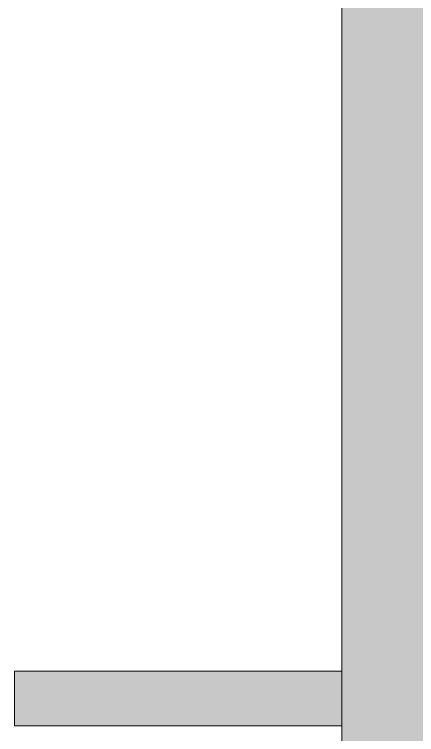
# Model space of a CAD drawing. Header units: inches. Extents: x 20426 to 36348, y -461 to 673.
# Drawn here: x 32133.73 to 32142.93, y 28.55 to 45.02 of the extents above; entities that cross this region are included whole.
import ezdxf

# ---------------------------------------------------------------- set-up
doc = ezdxf.new("R2010")
doc.units = ezdxf.units.IN
doc.header["$MEASUREMENT"] = 0
doc.layers.add('I-FURN', color=30, linetype='Continuous', lineweight=9)
doc.layers.add('M-EQPM', color=50, linetype='Continuous', lineweight=9)

# ---------------------------------------------------------------- blocks, each defined once
blk = doc.blocks.new('Mechanical Equipment 2 - Mechanical Equipment 1-405507-Elevation - North')
at = {"layer": 'M-EQPM'}
blk.add_hatch(color=256, dxfattribs=at).paths.add_polyline_path([(-26214.226, 0), (-26026.186, 0), (-26026.186, 60), (-26218.337, 60), (-26218.337, 0)], flags=0)
blk.add_line((-26218.337, 60), (-26218.337, 0), dxfattribs=at)
blk = doc.blocks.new('Falcon 7700 Series Pedestal Base - 36_ Square Top x 30_ - Wheelchair Height-460525-Elevation - North')
at = {"layer": 'I-FURN'}
blk.add_hatch(color=256, dxfattribs=at).paths.add_polyline_path([(-26222.538, 28.75), (-26218.337, 28.753), (-26218.337, 30), (-26225.829, 30), (-26225.829, 28.75)], flags=0)
for p, q in [((-26225.829, 30), (-26218.337, 30)), ((-26225.829, 30), (-26225.829, 28.75)), ((-26218.337, 28.75), (-26225.829, 28.75))]:
    blk.add_line(p, q, dxfattribs=at)

msp = doc.modelspace()

# ---------------------------------------------------------------- block references
at = {"layer": 'I-FURN'}
msp.add_blockref('Falcon 7700 Series Pedestal Base - 36_ Square Top x 30_ - Wheelchair Height-460525-Elevation - North', (58359.559, 0), dxfattribs=at)
at = {"layer": 'M-EQPM'}
msp.add_blockref('Mechanical Equipment 2 - Mechanical Equipment 1-405507-Elevation - North', (58359.559, 0), dxfattribs=at)

doc.saveas('drawing.dxf')
